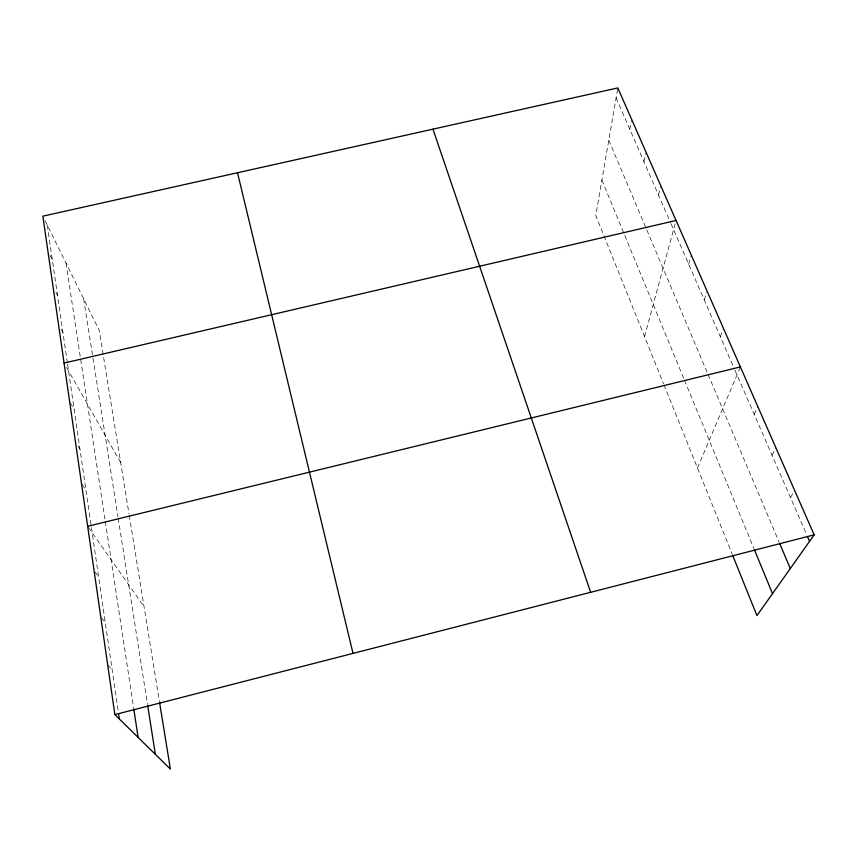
<?xml version="1.0" encoding="UTF-8"?>
<svg xmlns="http://www.w3.org/2000/svg" width="857" height="857" viewBox="0 0 857 857"><rect width="100%" height="100%" fill="white"/><g stroke="black" fill="none" stroke-linecap="round" stroke-linejoin="round"><path stroke-width="0.64" stroke-dasharray="4.29 3.21" d="M617.608 89.171L595.776 215.503L663.511 383.668M629.799 129.268L631.459 120.719M643.928 161.652L645.75 153.285M658.508 195.075L660.501 186.89M644.56 336.597L675.734 221.599M688.664 264.181L691.342 255.3M704.24 299.896L706.736 292.505M720.341 336.79L723.49 328.467M697.491 467.997L739.902 368.071M754.192 414.392L757.867 406.721M772.007 455.228L775.96 447.922M790.454 497.499L794.718 490.6M107.693 664.871L112.171 669.831M101.512 617.886L105.261 622.45M94.848 571.812L98.587 576.772M88.41 527.376L144.03 606.595M82.101 484.323L85.946 490.161M78.03 445.994L79.958 449.068M70.317 402.886L74.152 409.346M66.632 367.567L120.676 462.587M61.051 329.163L62.957 332.655M55.887 292.473L57.558 295.633M50.113 255.461L52.331 259.81M45.057 220.645L99.241 330.416L129.032 514.104M616.108 97.869L670.453 222.445M670.977 223.634L734.385 368.981M734.899 370.17L806.383 534.007M608.791 140.216L707.025 372.013M708.064 374.466L779.131 542.149M601.903 180.045L683.972 379.008M684.475 380.229L753.935 548.598M663.993 384.868L732.167 554.083M129.246 515.411L159.306 700.769M83.632 298.782L117.955 516.814M118.17 518.121L147.533 704.583M66.032 263.131L104.908 518.913M105.304 521.538L133.574 707.528M47.264 225.123L67.392 363.014M67.585 364.343L91.217 526.262M91.41 527.548L118.405 712.531"/><path stroke-width="1.29" d="M159.509 702.054L170.382 769.072L114.87 714.609L42.85 216.168L617.822 87.928L814.15 534.843L756.945 615.605L732.649 555.293M114.87 714.609L814.15 534.843M87.66 526.305L740.384 366.925M64.082 363.079L676.044 220.463M807.444 536.45L809.565 541.313M779.634 543.349L790.304 568.512M754.439 549.819L772.511 593.633M432.956 129.161L590.644 592.305M237.528 172.75L353.009 653.388M147.736 705.889L155.363 754.331M133.778 708.835L138.116 737.416M118.598 713.827L119.348 719.002"/></g></svg>
